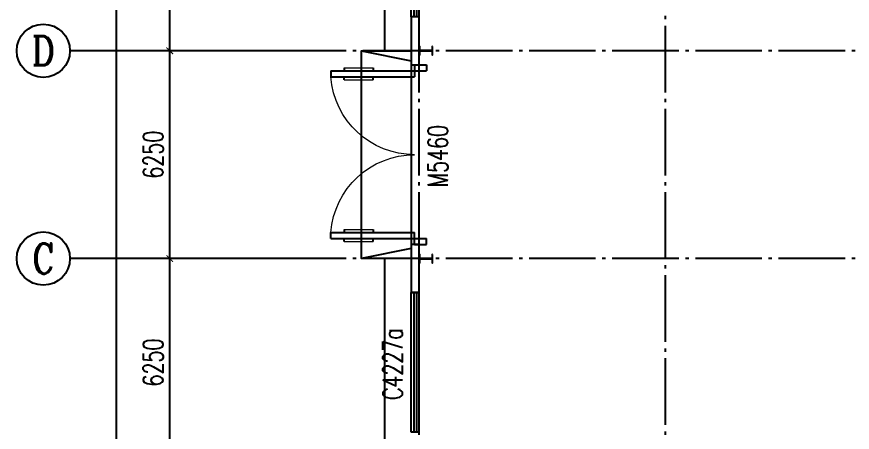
# Model space of a CAD drawing. Header units: millimetres. Extents: x 418304 to 847498, y 48187 to 111456.
# Drawn here: x 421460.05 to 421485.17, y 54534.01 to 54546.51 of the extents above; entities that cross this region are included whole.
import ezdxf
from ezdxf.enums import TextEntityAlignment as Align

# ---------------------------------------------------------------- set-up
doc = ezdxf.new("R2010")
doc.units = ezdxf.units.MM
doc.header["$LTSCALE"] = 1000
doc.linetypes.add('DOTE', pattern=[2.42, 2, -0.2, 0.02, -0.2])
for name, color, linetype in [('AXIS', 3, 'Continuous'), ('AXIS_TEXT', 7, 'Continuous'), ('COLUMN', 2, 'Continuous'), ('DOTE', 8, 'DOTE'), ('WALL-PARAPET', 6, 'Continuous'), ('WINDOW', 4, 'Continuous'), ('WINDOW_TEXT', 7, 'Continuous')]:
    doc.layers.add(name, color=color, linetype=linetype)
doc.styles.add('_TCH_AXIS', font='COMPLEX', dxfattribs={"bigfont": 'GBCBIG'})
doc.styles.add('_TCH_DIM_T3', font='SIMPLEX', dxfattribs={"width": 0.705882, "bigfont": 'GBCBIG'})
doc.styles.add('_TCH_WINDOW', font='SIMPLEX', dxfattribs={"height": 3.5, "bigfont": 'GBCBIG'})
doc.styles.add('COMPLEX', font='COMPLEX')
doc.dimstyles.new('_TCH_ARCH&&200', dxfattribs={"dimtxt": 595, "dimasz": 200, "dimexe": 500, "dimexo": 600, "dimgap": 200, "dimtad": 1, "dimdec": 0, "dimzin": 0, "dimdsep": 46, "dimtxsty": '_TCH_DIM_T3', "dimblk": 'ARCHTICK', "dimcen": 0.09, "dimclrt": 7, "dimazin": 2, "dimtfac": 1, "dimtdec": 0, "dimtix": 1, "dimtmove": 2, "dimatfit": 3, "dimfxl": 0, "dimtolj": 1, "dimtzin": 0, "dimarcsym": 0})

# ---------------------------------------------------------------- blocks, each defined once
blk = doc.blocks.new('A$C797E1D2B')
at = {"layer": 'COLUMN'}
h = blk.add_hatch(color=256, dxfattribs=at)
h.paths.add_polyline_path([(125, 400), (250, 400), (250, 388), (130, 388), (130, 200), (125, 200)])
h.paths.add_polyline_path([(0, 400), (125, 400), (125, 200), (120, 200), (120, 388), (0, 388)])
h.paths.add_polyline_path([(0, 12), (120, 12), (120, 200), (125, 200), (125, 0), (0, 0)])
h.paths.add_polyline_path([(125, 200), (130, 200), (130, 12), (250, 12), (250, 0), (125, 0)])
blk.add_lwpolyline([(250, 0), (250, 12), (130, 12), (130, 388), (250, 388), (250, 400), (0, 400), (0, 388), (120, 388), (120, 12), (0, 12), (0, 0)], close=True, dxfattribs=at)
blk = doc.blocks.new('$DorLib2D$00000011')
for p, q in [((-0.4667, 0.4709), (-0.4667, -0.0625)), ((-0.4667, 0.4709), (-0.4333, 0.4709)), ((-0.4333, 0.4709), (-0.4333, 0.0042)), ((0.4333, 0.4709), (0.4333, 0.0042)), ((0.4667, 0.4709), (0.4333, 0.4709)), ((0.4667, 0.4709), (0.4667, -0.0625)), ((-0.4833, 0.3962), (-0.4667, 0.3962)), ((-0.4167, 0.3962), (-0.4333, 0.3962)), ((0.4167, 0.3962), (0.4333, 0.3962)), ((0.4833, 0.3962), (0.4667, 0.3962)), ((-0.4833, 0.2346), (-0.4667, 0.2346)), ((-0.4167, 0.2346), (-0.4333, 0.2346)), ((0.4167, 0.2346), (0.4333, 0.2346)), ((0.4833, 0.2346), (0.4667, 0.2346)), ((-0.5, 0.0042), (-0.4333, 0.0042)), ((-0.5, 0.0042), (-0.5, -0.0625)), ((0.5, 0.0042), (0.4333, 0.0042)), ((0.5, 0.0042), (0.5, -0.0625)), ((-0.5, -0.0625), (-0.4667, -0.0625)), ((0.5, -0.0625), (0.4667, -0.0625))]:
    blk.add_line(p, q)
at = {"lineweight": 13}
for p, q in [((-0.4833, 0.3962), (-0.4833, 0.2346)), ((-0.4167, 0.3962), (-0.4167, 0.2346)), ((0.4167, 0.3962), (0.4167, 0.2346)), ((0.4833, 0.3962), (0.4833, 0.2346))]:
    blk.add_line(p, q, dxfattribs=at)
for centre, start, end in [((-0.4667, 0.0042), 0, 85.904), ((0.4667, 0.0042), 94.096, 180)]:
    blk.add_arc(centre, 0.4667, start, end, dxfattribs=at)
blk = doc.blocks.new('$TCHSYS$WIN2D')
for p, q in [((-0.5, 0.5), (0.5, 0.5)), ((-0.5, 0.5), (-0.5, -0.5)), ((0.5, 0.5), (0.5, -0.5)), ((0.5, 0.1667), (-0.5, 0.1667)), ((0.5, -0.1667), (-0.5, -0.1667)), ((-0.5, -0.5), (0.5, -0.5))]:
    blk.add_line(p, q)
blk = doc.blocks.new('_AXISO')
blk.add_circle((0, 0), 0.5)
at = {"layer": 'AXIS_TEXT', "style": 'COMPLEX', "width": 1.041667}
blk.add_attdef('A', text='', height=0.56, dxfattribs=at).set_placement((-0.25, -0.28), (0.25, -0.28), align=Align.FIT)
blk = doc.blocks.new('_ArchTick')
at = {"color": 0, "linetype": 'ByBlock', "const_width": 0.15}
blk.add_lwpolyline([(-0.5, -0.5), (0.5, 0.5)], dxfattribs=at)
blk = doc.blocks.new('*D210')
at = {"layer": 'AXIS', "color": 0, "lineweight": -2}
for p, q in [((484746, 127867), (478246, 127867)), ((478746, 77387), (478746, 127867)), ((484746, 77387), (478246, 77387))]:
    blk.add_line(p, q, dxfattribs=at)
at = {"layer": 'Defpoints', "color": 0}
for p in [(478746, 127867), (485346, 127867), (485346, 77387)]:
    blk.add_point(p, dxfattribs=at)
at = {"layer": 'AXIS', "color": 0, "lineweight": -2, "xscale": 200, "yscale": 200, "zscale": 200}
for p, rotation in [((478746, 127867), 90), ((478746, 77387), 270)]:
    blk.add_blockref('_ArchTick', p, dxfattribs=dict(at, rotation=rotation))
at = {"layer": 'AXIS', "color": 7, "insert": (478248, 102627), "char_height": 595, "attachment_point": 5, "rotation": 90, "style": '_TCH_DIM_T3'}
blk.add_mtext('\\A1;50480', dxfattribs=at)
blk = doc.blocks.new('*D214')
at = {"layer": 'AXIS', "color": 0, "lineweight": -2}
for p, q in [((484746, 90127), (479846, 90127)), ((480346, 83877), (480346, 90127)), ((484746, 83877), (479846, 83877))]:
    blk.add_line(p, q, dxfattribs=at)
at = {"layer": 'Defpoints', "color": 0}
for p in [(480346, 90127), (485346, 90127), (485346, 83877)]:
    blk.add_point(p, dxfattribs=at)
at = {"layer": 'AXIS', "color": 0, "lineweight": -2, "xscale": 200, "yscale": 200, "zscale": 200}
for p, rotation in [((480346, 90127), 90), ((480346, 83877), 270)]:
    blk.add_blockref('_ArchTick', p, dxfattribs=dict(at, rotation=rotation))
at = {"layer": 'AXIS', "color": 7, "insert": (479848, 87002), "char_height": 595, "attachment_point": 5, "rotation": 90, "style": '_TCH_DIM_T3'}
blk.add_mtext('\\A1;6250', dxfattribs=at)
blk = doc.blocks.new('*D215')
at = {"layer": 'AXIS', "color": 0, "lineweight": -2}
for p, q in [((484746, 96377), (479846, 96377)), ((480346, 90127), (480346, 96377)), ((484746, 90127), (479846, 90127))]:
    blk.add_line(p, q, dxfattribs=at)
at = {"layer": 'Defpoints', "color": 0}
for p in [(480346, 96377), (485346, 96377), (485346, 90127)]:
    blk.add_point(p, dxfattribs=at)
at = {"layer": 'AXIS', "color": 0, "lineweight": -2, "xscale": 200, "yscale": 200, "zscale": 200}
for p, rotation in [((480346, 96377), 90), ((480346, 90127), 270)]:
    blk.add_blockref('_ArchTick', p, dxfattribs=dict(at, rotation=rotation))
at = {"layer": 'AXIS', "color": 7, "insert": (479848, 93252), "char_height": 595, "attachment_point": 5, "rotation": 90, "style": '_TCH_DIM_T3'}
blk.add_mtext('\\A1;6250', dxfattribs=at)
blk = doc.blocks.new('*D216')
at = {"layer": 'AXIS', "color": 0, "lineweight": -2}
for p, q in [((484746, 102627), (479846, 102627)), ((480346, 96377), (480346, 102627)), ((484746, 96377), (479846, 96377))]:
    blk.add_line(p, q, dxfattribs=at)
at = {"layer": 'Defpoints', "color": 0}
for p in [(480346, 102627), (485346, 102627), (485346, 96377)]:
    blk.add_point(p, dxfattribs=at)
at = {"layer": 'AXIS', "color": 0, "lineweight": -2, "xscale": 200, "yscale": 200, "zscale": 200}
for p, rotation in [((480346, 102627), 90), ((480346, 96377), 270)]:
    blk.add_blockref('_ArchTick', p, dxfattribs=dict(at, rotation=rotation))
at = {"layer": 'AXIS', "color": 7, "insert": (479848, 99502), "char_height": 595, "attachment_point": 5, "rotation": 90, "style": '_TCH_DIM_T3'}
blk.add_mtext('\\A1;6250', dxfattribs=at)
blk = doc.blocks.new('2436')
at = {"color": 8, "ltscale": 0.5}
for p, q in [((486106, 96376.8), (487606, 96076.8)), ((487606, 90426.8), (486106, 90126.8))]:
    blk.add_line(p, q, dxfattribs=at)
for points in [[(486806, 96376.8), (486806, 108876.8)], [(487606, 90126.8), (486106, 90126.8), (486106, 96376.8), (487606, 96376.8)], [(510046, 76586.8), (486806, 76586.8), (486806, 90126.8)]]:
    blk.add_lwpolyline(points, dxfattribs=at)
at = {"layer": 'AXIS'}
for p, q in [((485346, 96376.8), (477346, 96376.8)), ((485346, 90126.8), (477346, 90126.8))]:
    blk.add_line(p, q, dxfattribs=at)
at = {"layer": 'DOTE'}
for p, q in [((487846, 75126.8), (487846, 130126.8)), ((495246, 75126.8), (495246, 130126.8)), ((653146, 96376.8), (485346, 96376.8)), ((653146, 90126.8), (485346, 90126.8))]:
    blk.add_line(p, q, dxfattribs=at)
at = {"layer": 'WALL-PARAPET'}
for p, q in [((487606, 97401.8), (487606, 95951.8)), ((487846, 97401.8), (487606, 97401.8)), ((487846, 95951.8), (487846, 97401.8)), ((487606, 95951.8), (487846, 95951.8)), ((487606, 90551.8), (487606, 89101.8)), ((487846, 90551.8), (487606, 90551.8)), ((487846, 89101.8), (487846, 90551.8)), ((487606, 89101.8), (487846, 89101.8))]:
    blk.add_line(p, q, dxfattribs=at)
at = {"layer": 'WINDOW'}
blk.add_line((487606, 95951.8), (487606, 90551.8), dxfattribs=at)
at = {"rotation": 89.99999999999999}
for p in [(488246, 96251.8), (488246, 90001.8)]:
    blk.add_blockref('A$C797E1D2B', p, dxfattribs=at)
at = {"layer": 'AXIS'}
ref = blk.add_blockref('_AXISO', (476546, 96376.8), dxfattribs=dict(at, xscale=1600, yscale=1600, zscale=1600))
ref.add_attrib('A', 'D', dxfattribs={"layer": 'AXIS_TEXT', "height": 870.5, "style": '_TCH_AXIS'}).set_placement((476193.6, 95941.5), (476898.3, 95941.5), align=Align.FIT)
ref = blk.add_blockref('_AXISO', (476546, 90126.8), dxfattribs=dict(at, xscale=1600, yscale=1600, zscale=1600))
ref.add_attrib('A', 'C', dxfattribs={"layer": 'AXIS_TEXT', "height": 911.4, "style": '_TCH_AXIS'}).set_placement((476220.5, 89671.1), (476871.5, 89671.1), align=Align.FIT)
at = {"layer": 'WINDOW'}
ref = blk.add_blockref('$TCHSYS$WIN2D', (487726, 99501.8), dxfattribs=dict(at, xscale=-4200, yscale=240, zscale=-4200, rotation=270))
ref.add_attrib('A', 'C4227', (487343.7, 98551.8), dxfattribs={"layer": 'WINDOW_TEXT', "height": 595, "rotation": 90, "style": '_TCH_WINDOW', "width": 0.705882})
ref = blk.add_blockref('$DorLib2D$00000011', (487726, 93251.8), dxfattribs=dict(at, xscale=5400, yscale=-5400, zscale=5400, rotation=270))
ref.add_attrib('A', 'M5460', (488703.3, 92271.8), dxfattribs={"layer": 'WINDOW_TEXT', "height": 595, "rotation": 90, "style": '_TCH_WINDOW', "width": 0.705882})
ref = blk.add_blockref('$TCHSYS$WIN2D', (487726, 87001.8), dxfattribs=dict(at, xscale=-4200, yscale=240, zscale=-4200, rotation=270))
ref.add_attrib('A', 'C4227a', (487343.7, 85871.8), dxfattribs={"layer": 'WINDOW_TEXT', "height": 595, "rotation": 90, "style": '_TCH_WINDOW', "width": 0.705882})
at = {"layer": 'AXIS'}
for p1, p2, distance, text, picture, middle in [((485346, 77386.8), (485346, 127866.8), 6600, '50480', '*D210', (478248.5, 102626.8)), ((485346, 96376.8), (485346, 102626.8), 5000, '6250', '*D216', (479848.5, 99501.8)), ((485346, 90126.8), (485346, 96376.8), 5000, '6250', '*D215', (479848.5, 93251.8)), ((485346, 83876.8), (485346, 90126.8), 5000, '6250', '*D214', (479848.5, 87001.8))]:
    dim = blk.add_aligned_dim(p1=p1, p2=p2, distance=distance, text=text, dimstyle='_TCH_ARCH&&200', dxfattribs=at)
    dim.commit()
    dim.dimension.update_dxf_attribs({"geometry": picture, "text_midpoint": middle})

msp = doc.modelspace()

# ---------------------------------------------------------------- block references
at = {"xscale": 0.001, "yscale": 0.001, "zscale": 0.001}
msp.add_blockref('2436', (420984.305, 54449.106, 3), dxfattribs=at)

doc.saveas('drawing.dxf')
